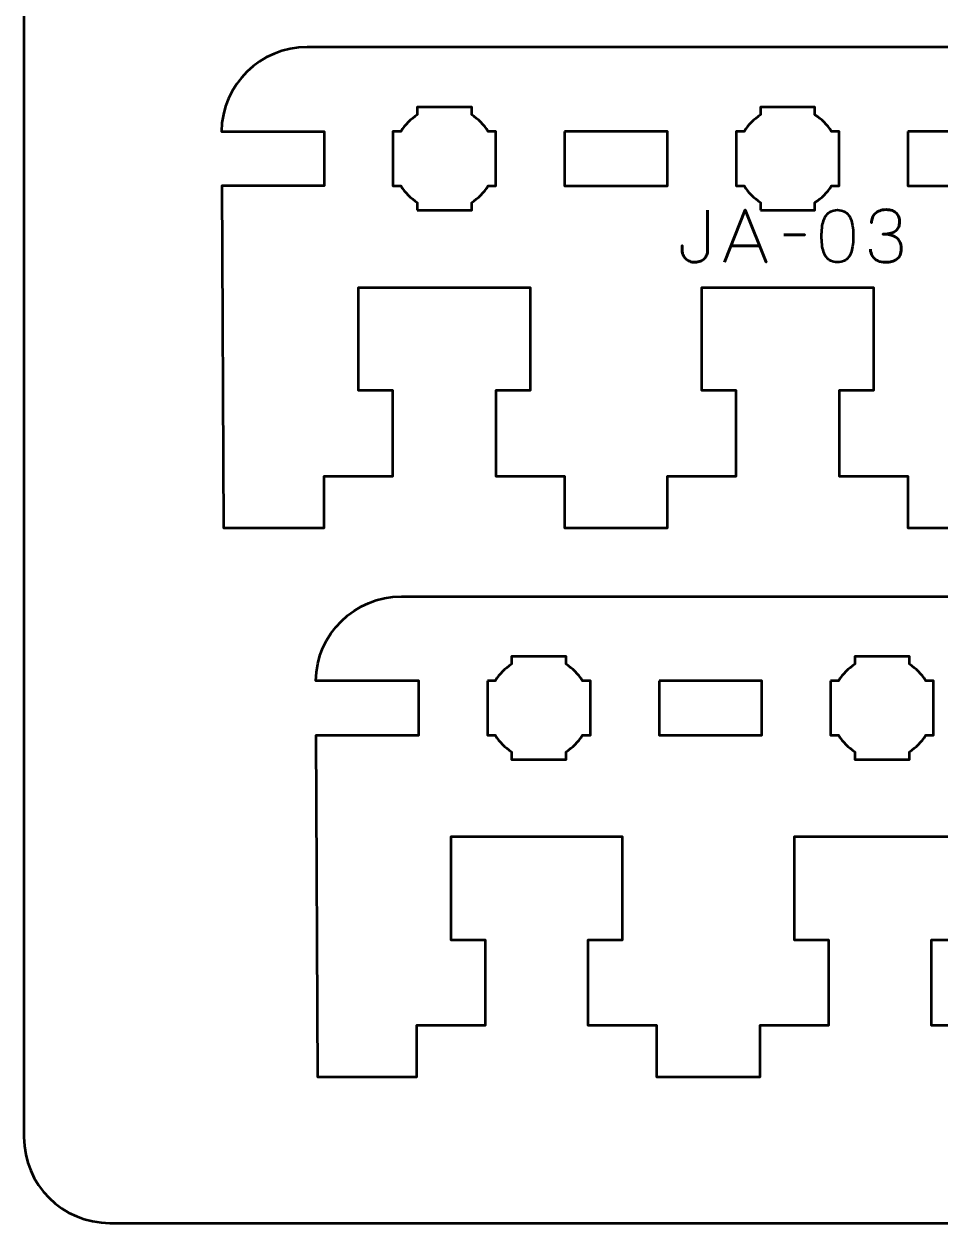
# Model space of a CAD drawing. Header units: centimetres. Extents: x -21 to 0, y -29.7 to 0.
# Drawn here: x -21 to -15.66, y -29.7 to -22.72 of the extents above; entities that cross this region are included whole.
import ezdxf

# ---------------------------------------------------------------- set-up
doc = ezdxf.new("R2010")
doc.units = ezdxf.units.CM
doc.header["$MEASUREMENT"] = 0
doc.layers.add('Layer 1', color=7, linetype='Continuous')

msp = doc.modelspace()

# ---------------------------------------------------------------- linework, layer by layer
at = {"layer": 'Layer 1', "color": 1, "lineweight": 53}
msp.add_open_spline([(-21.00003, -29.19995), (-21.00003, -29.19995), (-21.00003, -3.49992), (-21.00003, -3.49992), (-21.00003, -3.49992), (-21.00003, -3.41709), (-20.93286, -3.34992), (-20.85003, -3.34992), (-20.85003, -3.34992), (-20.7672, -3.34992), (-20.70003, -3.28275), (-20.70003, -3.19992), (-20.70003, -3.19992), (-20.70003, -3.11709), (-20.7672, -3.04992), (-20.85003, -3.04992), (-20.85003, -3.04992), (-20.93286, -3.04992), (-21.00003, -2.98275), (-21.00003, -2.89992), (-21.00003, -2.89992), (-21.00003, -2.81709), (-20.93286, -2.74992), (-20.85003, -2.74992), (-20.85003, -2.74992), (-20.7672, -2.74992), (-20.70003, -2.68275), (-20.70003, -2.59992), (-20.70003, -2.59992), (-20.70003, -2.51709), (-20.7672, -2.44992), (-20.85003, -2.44992), (-20.85003, -2.44992), (-20.93286, -2.44992), (-21.00003, -2.38275), (-21.00003, -2.29992), (-21.00003, -2.29992), (-21.00003, -2.21709), (-20.93286, -2.14992), (-20.85003, -2.14992), (-20.85003, -2.14992), (-20.7672, -2.14992), (-20.70003, -2.08275), (-20.70003, -1.99992), (-20.70003, -1.99992), (-20.70003, -1.91709), (-20.7672, -1.84992), (-20.85003, -1.84992), (-20.85003, -1.84992), (-20.93286, -1.84992), (-21.00003, -1.78275), (-21.00003, -1.69992), (-21.00003, -1.69992), (-21.00003, -1.61709), (-20.93286, -1.54992), (-20.85003, -1.54992), (-20.85003, -1.54992), (-20.7672, -1.54992), (-20.70003, -1.48275), (-20.70003, -1.39992), (-20.70003, -1.39992), (-20.70003, -1.31709), (-20.7672, -1.24992), (-20.85003, -1.24992), (-20.85003, -1.24992), (-20.93286, -1.24992), (-21.00003, -1.18275), (-21.00003, -1.09992), (-21.00003, -1.09992), (-21.00003, -1.09992), (-21.00003, -0.49992), (-21.00003, -0.49992), (-21.00003, -0.49992), (-21.00003, -0.22295), (-20.77694, 0.00004), (-20.49994, 0.00004), (-20.49994, 0.00004), (-20.49994, 0.00004), (-0.50008, 0.00004), (-0.50008, 0.00004), (-0.50008, 0.00004), (-0.22294, 0.00004), (0.00002, -0.22295), (0.00002, -0.49992), (0.00002, -0.49992), (0.00002, -0.49992), (0.00002, -29.19995), (0.00002, -29.19995), (0.00002, -29.19995), (0.00002, -29.47695), (-0.22294, -29.70004), (-0.50008, -29.70004), (-0.50008, -29.70004), (-0.50008, -29.70004), (-20.49994, -29.70004), (-20.49994, -29.70004), (-20.49994, -29.70004), (-20.77694, -29.70004), (-21.00003, -29.47695), (-21.00003, -29.19995)], degree=3, knots=[0, 0, 0, 0, 0.04, 0.04, 0.04, 0.04, 0.08, 0.08, 0.08, 0.08, 0.12, 0.12, 0.12, 0.12, 0.16, 0.16, 0.16, 0.16, 0.2, 0.2, 0.2, 0.2, 0.24, 0.24, 0.24, 0.24, 0.28, 0.28, 0.28, 0.28, 0.32, 0.32, 0.32, 0.32, 0.36, 0.36, 0.36, 0.36, 0.4, 0.4, 0.4, 0.4, 0.44, 0.44, 0.44, 0.44, 0.48, 0.48, 0.48, 0.48, 0.52, 0.52, 0.52, 0.52, 0.56, 0.56, 0.56, 0.56, 0.6, 0.6, 0.6, 0.6, 0.64, 0.64, 0.64, 0.64, 0.68, 0.68, 0.68, 0.68, 0.72, 0.72, 0.72, 0.72, 0.76, 0.76, 0.76, 0.76, 0.8, 0.8, 0.8, 0.8, 0.84, 0.84, 0.84, 0.84, 0.88, 0.88, 0.88, 0.88, 0.92, 0.92, 0.92, 0.92, 0.96, 0.96, 0.96, 0.96, 1, 1, 1, 1], dxfattribs=at)
at = {"layer": 'Layer 1', "lineweight": 53}
for points, knots in [([(-19.35009, -22.85), (-19.62325, -22.85), (-19.84532, -23.0692), (-19.84999, -23.34125), (-19.84999, -23.34125), (-19.84999, -23.34125), (-19.25009, -23.34125), (-19.25009, -23.34125), (-19.25009, -23.34125), (-19.25009, -23.34125), (-19.25009, -23.65875), (-19.25009, -23.65875), (-19.25009, -23.65875), (-19.25009, -23.65875), (-19.84817, -23.65875), (-19.84817, -23.65875), (-19.84817, -23.65875), (-19.84817, -23.65875), (-19.83759, -25.65), (-19.83759, -25.65), (-19.83759, -25.65), (-19.83759, -25.65), (-19.25009, -25.65), (-19.25009, -25.65), (-19.25009, -25.65), (-19.25009, -25.65), (-19.25009, -25.35), (-19.25009, -25.35), (-19.25009, -25.35), (-19.25009, -25.35), (-18.85008, -25.35), (-18.85008, -25.35), (-18.85008, -25.35), (-18.85008, -25.35), (-18.85008, -24.85), (-18.85008, -24.85), (-18.85008, -24.85), (-18.85008, -24.85), (-19.05008, -24.84999), (-19.05008, -24.84999), (-19.05008, -24.84999), (-19.05008, -24.84999), (-19.05008, -24.25), (-19.05008, -24.25), (-19.05008, -24.25), (-18.66675, -24.25), (-18.4334, -24.25), (-18.05007, -24.25), (-18.05007, -24.25), (-18.05007, -24.25), (-18.05007, -24.84999), (-18.05007, -24.84999), (-18.05007, -24.84999), (-18.05007, -24.84999), (-18.25007, -24.85), (-18.25007, -24.85), (-18.25007, -24.85), (-18.25007, -24.85), (-18.25007, -25.35001), (-18.25007, -25.35001), (-18.25007, -25.35001), (-18.25007, -25.35001), (-17.85006, -25.35), (-17.85006, -25.35), (-17.85006, -25.35), (-17.85006, -25.35), (-17.85006, -25.65), (-17.85006, -25.65), (-17.85006, -25.65), (-17.85006, -25.65), (-17.25006, -25.65), (-17.25006, -25.65), (-17.25006, -25.65), (-17.25006, -25.65), (-17.25006, -25.35), (-17.25006, -25.35), (-17.25006, -25.35), (-17.25006, -25.35), (-16.85005, -25.35), (-16.85005, -25.35), (-16.85005, -25.35), (-16.85005, -25.35), (-16.85005, -24.85), (-16.85005, -24.85), (-16.85005, -24.85), (-16.85005, -24.85), (-17.05005, -24.84999), (-17.05005, -24.84999), (-17.05005, -24.84999), (-17.05005, -24.84999), (-17.05005, -24.25), (-17.05005, -24.25), (-17.05005, -24.25), (-16.66672, -24.25), (-16.43337, -24.25), (-16.05004, -24.25), (-16.05004, -24.25), (-16.05004, -24.25), (-16.05004, -24.84999), (-16.05004, -24.84999), (-16.05004, -24.84999), (-16.05004, -24.84999), (-16.25004, -24.85), (-16.25004, -24.85), (-16.25004, -24.85), (-16.25004, -24.85), (-16.25004, -25.35001), (-16.25004, -25.35001), (-16.25004, -25.35001), (-16.25004, -25.35001), (-15.85003, -25.35), (-15.85003, -25.35), (-15.85003, -25.35), (-15.85003, -25.35), (-15.85003, -25.65), (-15.85003, -25.65), (-15.85003, -25.65), (-15.85003, -25.65), (-15.25003, -25.65), (-15.25003, -25.65), (-15.25003, -25.65), (-15.25003, -25.65), (-15.25003, -25.35), (-15.25003, -25.35), (-15.25003, -25.35), (-15.25003, -25.35), (-14.85002, -25.35), (-14.85002, -25.35), (-14.85002, -25.35), (-14.85002, -25.35), (-14.85002, -24.85), (-14.85002, -24.85), (-14.85002, -24.85), (-14.85002, -24.85), (-15.05002, -24.84999), (-15.05002, -24.84999), (-15.05002, -24.84999), (-15.05002, -24.84999), (-15.05002, -24.25), (-15.05002, -24.25), (-15.05002, -24.25), (-14.66669, -24.25), (-14.43334, -24.25), (-14.05001, -24.25), (-14.05001, -24.25), (-14.05001, -24.25), (-14.05001, -24.84999), (-14.05001, -24.84999), (-14.05001, -24.84999), (-14.05001, -24.84999), (-14.25001, -24.85), (-14.25001, -24.85), (-14.25001, -24.85), (-14.25001, -24.85), (-14.25001, -25.35001), (-14.25001, -25.35001), (-14.25001, -25.35001), (-14.25001, -25.35001), (-13.85, -25.35), (-13.85, -25.35), (-13.85, -25.35), (-13.85, -25.35), (-13.85, -25.65), (-13.85, -25.65), (-13.85, -25.65), (-13.85, -25.65), (-13.24999, -25.65), (-13.24999, -25.65), (-13.24999, -25.65), (-13.24999, -25.65), (-13.24999, -25.35), (-13.24999, -25.35), (-13.24999, -25.35), (-13.24999, -25.35), (-13.24999, -25.35001), (-13.24999, -25.35001), (-13.24999, -25.35001), (-13.24999, -25.35001), (-13.24999, -23.65875), (-13.24999, -23.65875), (-13.24999, -23.65875), (-13.24999, -23.65875), (-13.85, -23.65875), (-13.85, -23.65875), (-13.85, -23.65875), (-13.85, -23.65875), (-13.85, -23.34125), (-13.85, -23.34125), (-13.85, -23.34125), (-13.85, -23.34125), (-13.2501, -23.34125), (-13.2501, -23.34125), (-13.2501, -23.34125), (-13.25477, -23.0692), (-13.47684, -22.85), (-13.75, -22.85)], [0, 0, 0, 0, 0.0204082, 0.0204082, 0.0204082, 0.0204082, 0.0408163, 0.0408163, 0.0408163, 0.0408163, 0.0612245, 0.0612245, 0.0612245, 0.0612245, 0.0816327, 0.0816327, 0.0816327, 0.0816327, 0.1020408, 0.1020408, 0.1020408, 0.1020408, 0.122449, 0.122449, 0.122449, 0.122449, 0.1428571, 0.1428571, 0.1428571, 0.1428571, 0.1632653, 0.1632653, 0.1632653, 0.1632653, 0.1836735, 0.1836735, 0.1836735, 0.1836735, 0.2040816, 0.2040816, 0.2040816, 0.2040816, 0.2244898, 0.2244898, 0.2244898, 0.2244898, 0.244898, 0.244898, 0.244898, 0.244898, 0.2653061, 0.2653061, 0.2653061, 0.2653061, 0.2857143, 0.2857143, 0.2857143, 0.2857143, 0.3061224, 0.3061224, 0.3061224, 0.3061224, 0.3265306, 0.3265306, 0.3265306, 0.3265306, 0.3469388, 0.3469388, 0.3469388, 0.3469388, 0.3673469, 0.3673469, 0.3673469, 0.3673469, 0.3877551, 0.3877551, 0.3877551, 0.3877551, 0.4081633, 0.4081633, 0.4081633, 0.4081633, 0.4285714, 0.4285714, 0.4285714, 0.4285714, 0.4489796, 0.4489796, 0.4489796, 0.4489796, 0.4693878, 0.4693878, 0.4693878, 0.4693878, 0.4897959, 0.4897959, 0.4897959, 0.4897959, 0.5102041, 0.5102041, 0.5102041, 0.5102041, 0.5306122, 0.5306122, 0.5306122, 0.5306122, 0.5510204, 0.5510204, 0.5510204, 0.5510204, 0.5714286, 0.5714286, 0.5714286, 0.5714286, 0.5918367, 0.5918367, 0.5918367, 0.5918367, 0.6122449, 0.6122449, 0.6122449, 0.6122449, 0.6326531, 0.6326531, 0.6326531, 0.6326531, 0.6530612, 0.6530612, 0.6530612, 0.6530612, 0.6734694, 0.6734694, 0.6734694, 0.6734694, 0.6938776, 0.6938776, 0.6938776, 0.6938776, 0.7142857, 0.7142857, 0.7142857, 0.7142857, 0.7346939, 0.7346939, 0.7346939, 0.7346939, 0.755102, 0.755102, 0.755102, 0.755102, 0.7755102, 0.7755102, 0.7755102, 0.7755102, 0.7959184, 0.7959184, 0.7959184, 0.7959184, 0.8163265, 0.8163265, 0.8163265, 0.8163265, 0.8367347, 0.8367347, 0.8367347, 0.8367347, 0.8571429, 0.8571429, 0.8571429, 0.8571429, 0.877551, 0.877551, 0.877551, 0.877551, 0.8979592, 0.8979592, 0.8979592, 0.8979592, 0.9183673, 0.9183673, 0.9183673, 0.9183673, 0.9387755, 0.9387755, 0.9387755, 0.9387755, 0.9591837, 0.9591837, 0.9591837, 0.9591837, 0.9795918, 0.9795918, 0.9795918, 0.9795918, 1, 1, 1, 1]), ([(-18.70883, -23.8), (-18.70883, -23.8), (-18.70883, -23.75456), (-18.70883, -23.75456), (-18.70883, -23.75456), (-18.74759, -23.73033), (-18.78041, -23.6975), (-18.80464, -23.65875), (-18.80464, -23.65875), (-18.80464, -23.65875), (-18.85008, -23.65875), (-18.85008, -23.65875), (-18.85008, -23.65875), (-18.85008, -23.65875), (-18.85008, -23.5), (-18.85008, -23.5), (-18.85008, -23.5), (-18.85008, -23.5), (-18.85008, -23.34125), (-18.85008, -23.34125), (-18.85008, -23.34125), (-18.85008, -23.34125), (-18.80464, -23.34125), (-18.80464, -23.34125), (-18.80464, -23.34125), (-18.78041, -23.3025), (-18.74759, -23.26967), (-18.70883, -23.24544), (-18.70883, -23.24544), (-18.70883, -23.24544), (-18.70883, -23.2), (-18.70883, -23.2), (-18.70883, -23.2), (-18.70883, -23.2), (-18.55008, -23.2), (-18.55008, -23.2), (-18.55008, -23.2), (-18.55008, -23.2), (-18.39132, -23.2), (-18.39132, -23.2), (-18.39132, -23.2), (-18.39132, -23.2), (-18.39132, -23.24544), (-18.39132, -23.24544), (-18.39132, -23.24544), (-18.35256, -23.26967), (-18.31974, -23.3025), (-18.29551, -23.34125), (-18.29551, -23.34125), (-18.29551, -23.34125), (-18.25007, -23.34125), (-18.25007, -23.34125), (-18.25007, -23.34125), (-18.25007, -23.34125), (-18.25007, -23.5), (-18.25007, -23.5), (-18.25007, -23.5), (-18.25007, -23.5), (-18.25007, -23.65875), (-18.25007, -23.65875), (-18.25007, -23.65875), (-18.25007, -23.65875), (-18.29551, -23.65875), (-18.29551, -23.65875), (-18.29551, -23.65875), (-18.31974, -23.6975), (-18.35256, -23.73033), (-18.39132, -23.75456), (-18.39132, -23.75456), (-18.39132, -23.75456), (-18.39132, -23.8), (-18.39132, -23.8), (-18.39132, -23.8), (-18.39132, -23.8), (-18.55008, -23.8), (-18.55008, -23.8), (-18.55008, -23.8), (-18.55008, -23.8), (-18.70883, -23.8), (-18.70883, -23.8)], [0, 0, 0, 0, 0.05, 0.05, 0.05, 0.05, 0.1, 0.1, 0.1, 0.1, 0.15, 0.15, 0.15, 0.15, 0.2, 0.2, 0.2, 0.2, 0.25, 0.25, 0.25, 0.25, 0.3, 0.3, 0.3, 0.3, 0.35, 0.35, 0.35, 0.35, 0.4, 0.4, 0.4, 0.4, 0.45, 0.45, 0.45, 0.45, 0.5, 0.5, 0.5, 0.5, 0.55, 0.55, 0.55, 0.55, 0.6, 0.6, 0.6, 0.6, 0.65, 0.65, 0.65, 0.65, 0.7, 0.7, 0.7, 0.7, 0.75, 0.75, 0.75, 0.75, 0.8, 0.8, 0.8, 0.8, 0.85, 0.85, 0.85, 0.85, 0.9, 0.9, 0.9, 0.9, 0.95, 0.95, 0.95, 0.95, 1, 1, 1, 1]), ([(-16.7088, -23.8), (-16.7088, -23.8), (-16.7088, -23.75456), (-16.7088, -23.75456), (-16.7088, -23.75456), (-16.74756, -23.73033), (-16.78038, -23.6975), (-16.80461, -23.65875), (-16.80461, -23.65875), (-16.80461, -23.65875), (-16.85005, -23.65875), (-16.85005, -23.65875), (-16.85005, -23.65875), (-16.85005, -23.65875), (-16.85005, -23.5), (-16.85005, -23.5), (-16.85005, -23.5), (-16.85005, -23.5), (-16.85005, -23.34125), (-16.85005, -23.34125), (-16.85005, -23.34125), (-16.85005, -23.34125), (-16.80461, -23.34125), (-16.80461, -23.34125), (-16.80461, -23.34125), (-16.78038, -23.3025), (-16.74756, -23.26967), (-16.7088, -23.24544), (-16.7088, -23.24544), (-16.7088, -23.24544), (-16.7088, -23.2), (-16.7088, -23.2), (-16.7088, -23.2), (-16.7088, -23.2), (-16.55004, -23.2), (-16.55004, -23.2), (-16.55004, -23.2), (-16.55004, -23.2), (-16.39129, -23.2), (-16.39129, -23.2), (-16.39129, -23.2), (-16.39129, -23.2), (-16.39129, -23.24544), (-16.39129, -23.24544), (-16.39129, -23.24544), (-16.35253, -23.26967), (-16.31971, -23.3025), (-16.29548, -23.34125), (-16.29548, -23.34125), (-16.29548, -23.34125), (-16.25004, -23.34125), (-16.25004, -23.34125), (-16.25004, -23.34125), (-16.25004, -23.34125), (-16.25004, -23.5), (-16.25004, -23.5), (-16.25004, -23.5), (-16.25004, -23.5), (-16.25004, -23.65875), (-16.25004, -23.65875), (-16.25004, -23.65875), (-16.25004, -23.65875), (-16.29548, -23.65875), (-16.29548, -23.65875), (-16.29548, -23.65875), (-16.31971, -23.6975), (-16.35253, -23.73033), (-16.39129, -23.75456), (-16.39129, -23.75456), (-16.39129, -23.75456), (-16.39129, -23.8), (-16.39129, -23.8), (-16.39129, -23.8), (-16.39129, -23.8), (-16.55004, -23.8), (-16.55004, -23.8), (-16.55004, -23.8), (-16.55004, -23.8), (-16.7088, -23.8), (-16.7088, -23.8)], [0, 0, 0, 0, 0.05, 0.05, 0.05, 0.05, 0.1, 0.1, 0.1, 0.1, 0.15, 0.15, 0.15, 0.15, 0.2, 0.2, 0.2, 0.2, 0.25, 0.25, 0.25, 0.25, 0.3, 0.3, 0.3, 0.3, 0.35, 0.35, 0.35, 0.35, 0.4, 0.4, 0.4, 0.4, 0.45, 0.45, 0.45, 0.45, 0.5, 0.5, 0.5, 0.5, 0.55, 0.55, 0.55, 0.55, 0.6, 0.6, 0.6, 0.6, 0.65, 0.65, 0.65, 0.65, 0.7, 0.7, 0.7, 0.7, 0.75, 0.75, 0.75, 0.75, 0.8, 0.8, 0.8, 0.8, 0.85, 0.85, 0.85, 0.85, 0.9, 0.9, 0.9, 0.9, 0.95, 0.95, 0.95, 0.95, 1, 1, 1, 1]), ([(-17.85006, -23.34125), (-17.85006, -23.34125), (-17.25006, -23.34125), (-17.25006, -23.34125), (-17.25006, -23.34125), (-17.25006, -23.34125), (-17.25006, -23.65875), (-17.25006, -23.65875), (-17.25006, -23.65875), (-17.25006, -23.65875), (-17.85006, -23.65875), (-17.85006, -23.65875), (-17.85006, -23.65875), (-17.85006, -23.65875), (-17.85006, -23.34125), (-17.85006, -23.34125)], [0, 0, 0, 0, 0.25, 0.25, 0.25, 0.25, 0.5, 0.5, 0.5, 0.5, 0.75, 0.75, 0.75, 0.75, 1, 1, 1, 1]), ([(-15.85003, -23.34125), (-15.85003, -23.34125), (-15.25003, -23.34125), (-15.25003, -23.34125), (-15.25003, -23.34125), (-15.25003, -23.34125), (-15.25003, -23.65875), (-15.25003, -23.65875), (-15.25003, -23.65875), (-15.25003, -23.65875), (-15.85003, -23.65875), (-15.85003, -23.65875), (-15.85003, -23.65875), (-15.85003, -23.65875), (-15.85003, -23.34125), (-15.85003, -23.34125)], [0, 0, 0, 0, 0.25, 0.25, 0.25, 0.25, 0.5, 0.5, 0.5, 0.5, 0.75, 0.75, 0.75, 0.75, 1, 1, 1, 1]), ([(-11.20006, -26.05), (-10.9269, -26.05), (-10.70484, -26.2692), (-10.70017, -26.54125), (-10.70017, -26.54125), (-10.70017, -26.54125), (-11.30006, -26.54125), (-11.30006, -26.54125), (-11.30006, -26.54125), (-11.30006, -26.54125), (-11.30006, -26.85875), (-11.30006, -26.85875), (-11.30006, -26.85875), (-11.30006, -26.85875), (-10.70006, -26.85875), (-10.70006, -26.85875), (-10.70006, -26.85875), (-10.70006, -26.85875), (-10.70006, -28.55001), (-10.70006, -28.55001), (-10.70006, -28.55001), (-10.70006, -28.55001), (-10.70006, -28.55), (-10.70006, -28.55), (-10.70006, -28.55), (-10.70006, -28.55), (-10.70006, -28.85), (-10.70006, -28.85), (-10.70006, -28.85), (-10.70006, -28.85), (-11.31256, -28.85), (-11.31256, -28.85), (-11.31256, -28.85), (-11.31256, -28.85), (-11.31256, -28.55), (-11.31256, -28.55), (-11.31256, -28.55), (-12.23025, -28.55001), (-10.90314, -28.54999), (-11.71256, -28.55001), (-11.71256, -28.55001), (-11.71256, -28.55001), (-11.71256, -28.05), (-11.71256, -28.05), (-11.71256, -28.05), (-11.71256, -28.05), (-11.51256, -28.04999), (-11.51256, -28.04999), (-11.51256, -28.04999), (-11.51256, -28.04999), (-11.51256, -27.45), (-11.51256, -27.45), (-11.51256, -27.45), (-11.89589, -27.45), (-12.12923, -27.45), (-12.51256, -27.45), (-12.51256, -27.45), (-12.51256, -27.45), (-12.51256, -28.04999), (-12.51256, -28.04999), (-12.51256, -28.04999), (-12.51256, -28.04999), (-12.31256, -28.05), (-12.31256, -28.05), (-12.31256, -28.05), (-12.31256, -28.05), (-12.31256, -28.55), (-12.31256, -28.55), (-12.31256, -28.55), (-12.31256, -28.55), (-12.71256, -28.55), (-12.71256, -28.55), (-12.71256, -28.55), (-12.71256, -28.55), (-12.71256, -28.85), (-12.71256, -28.85), (-12.71256, -28.85), (-12.71256, -28.85), (-13.31256, -28.85), (-13.31256, -28.85), (-13.31256, -28.85), (-13.31256, -28.85), (-13.31256, -28.55), (-13.31256, -28.55), (-13.31256, -28.55), (-13.31256, -28.55), (-13.71256, -28.55), (-13.71256, -28.55), (-13.71256, -28.55), (-13.71256, -28.55), (-13.71256, -28.05), (-13.71256, -28.05), (-13.71256, -28.05), (-13.71256, -28.05), (-13.51256, -28.04999), (-13.51256, -28.04999), (-13.51256, -28.04999), (-13.51256, -28.04999), (-13.51256, -27.45), (-13.51256, -27.45), (-13.51256, -27.45), (-13.89589, -27.45), (-14.12923, -27.45), (-14.51256, -27.45), (-14.51256, -27.45), (-14.51256, -27.45), (-14.51256, -28.04999), (-14.51256, -28.04999), (-14.51256, -28.04999), (-14.51256, -28.04999), (-14.31256, -28.05), (-14.31256, -28.05), (-14.31256, -28.05), (-14.31256, -28.05), (-14.31256, -28.55001), (-14.31256, -28.55001), (-14.31256, -28.55001), (-14.31256, -28.55001), (-14.71256, -28.55), (-14.71256, -28.55), (-14.71256, -28.55), (-14.71256, -28.55), (-14.71256, -28.85), (-14.71256, -28.85), (-14.71256, -28.85), (-14.71256, -28.85), (-15.31256, -28.85), (-15.31256, -28.85), (-15.31256, -28.85), (-15.31256, -28.85), (-15.31256, -28.55), (-15.31256, -28.55), (-15.31256, -28.55), (-15.31256, -28.55), (-15.71256, -28.55), (-15.71256, -28.55), (-15.71256, -28.55), (-15.71256, -28.55), (-15.71256, -28.05), (-15.71256, -28.05), (-15.71256, -28.05), (-15.71256, -28.05), (-15.51256, -28.04999), (-15.51256, -28.04999), (-15.51256, -28.04999), (-15.51256, -28.04999), (-15.51256, -27.45), (-15.51256, -27.45), (-15.51256, -27.45), (-15.89589, -27.45), (-16.12923, -27.45), (-16.51256, -27.45), (-16.51256, -27.45), (-16.51256, -27.45), (-16.51256, -28.04999), (-16.51256, -28.04999), (-16.51256, -28.04999), (-16.51256, -28.04999), (-16.31256, -28.05), (-16.31256, -28.05), (-16.31256, -28.05), (-16.31256, -28.05), (-16.31256, -28.55001), (-16.31256, -28.55001), (-16.31256, -28.55001), (-16.31256, -28.55001), (-16.71256, -28.55), (-16.71256, -28.55), (-16.71256, -28.55), (-16.71256, -28.55), (-16.71256, -28.85), (-16.71256, -28.85), (-16.71256, -28.85), (-16.71256, -28.85), (-17.31256, -28.85), (-17.31256, -28.85), (-17.31256, -28.85), (-17.31256, -28.85), (-17.31256, -28.55), (-17.31256, -28.55), (-17.31256, -28.55), (-17.31256, -28.55), (-17.71256, -28.55), (-17.71256, -28.55), (-17.71256, -28.55), (-17.71256, -28.55), (-17.71256, -28.05), (-17.71256, -28.05), (-17.71256, -28.05), (-17.71256, -28.05), (-17.51256, -28.04999), (-17.51256, -28.04999), (-17.51256, -28.04999), (-17.51256, -28.04999), (-17.51256, -27.45), (-17.51256, -27.45), (-17.51256, -27.45), (-17.89589, -27.45), (-18.12923, -27.45), (-18.51256, -27.45), (-18.51256, -27.45), (-18.51256, -27.45), (-18.51256, -28.04999), (-18.51256, -28.04999), (-18.51256, -28.04999), (-18.51256, -28.04999), (-18.31256, -28.05), (-18.31256, -28.05), (-18.31256, -28.05), (-18.31256, -28.05), (-18.31256, -28.55001), (-18.31256, -28.55001), (-18.31256, -28.55001), (-18.31256, -28.55001), (-18.71256, -28.55), (-18.71256, -28.55), (-18.71256, -28.55), (-18.71256, -28.55), (-18.71256, -28.85), (-18.71256, -28.85), (-18.71256, -28.85), (-18.71256, -28.85), (-19.28756, -28.85), (-19.28756, -28.85), (-19.28756, -28.85), (-19.28756, -28.85), (-19.29813, -26.85875), (-19.29813, -26.85875), (-19.29813, -26.85875), (-19.29813, -26.85875), (-18.70006, -26.85875), (-18.70006, -26.85875), (-18.70006, -26.85875), (-18.70006, -26.85875), (-18.70006, -26.54125), (-18.70006, -26.54125), (-18.70006, -26.54125), (-18.70006, -26.54125), (-19.29995, -26.54125), (-19.29995, -26.54125), (-19.29995, -26.54125), (-19.29528, -26.2692), (-19.07322, -26.05), (-18.80006, -26.05)], [0, 0, 0, 0, 0.0163934, 0.0163934, 0.0163934, 0.0163934, 0.0327869, 0.0327869, 0.0327869, 0.0327869, 0.0491803, 0.0491803, 0.0491803, 0.0491803, 0.0655738, 0.0655738, 0.0655738, 0.0655738, 0.0819672, 0.0819672, 0.0819672, 0.0819672, 0.0983607, 0.0983607, 0.0983607, 0.0983607, 0.1147541, 0.1147541, 0.1147541, 0.1147541, 0.1311475, 0.1311475, 0.1311475, 0.1311475, 0.147541, 0.147541, 0.147541, 0.147541, 0.1639344, 0.1639344, 0.1639344, 0.1639344, 0.1803279, 0.1803279, 0.1803279, 0.1803279, 0.1967213, 0.1967213, 0.1967213, 0.1967213, 0.2131148, 0.2131148, 0.2131148, 0.2131148, 0.2295082, 0.2295082, 0.2295082, 0.2295082, 0.2459016, 0.2459016, 0.2459016, 0.2459016, 0.2622951, 0.2622951, 0.2622951, 0.2622951, 0.2786885, 0.2786885, 0.2786885, 0.2786885, 0.295082, 0.295082, 0.295082, 0.295082, 0.3114754, 0.3114754, 0.3114754, 0.3114754, 0.3278689, 0.3278689, 0.3278689, 0.3278689, 0.3442623, 0.3442623, 0.3442623, 0.3442623, 0.3606557, 0.3606557, 0.3606557, 0.3606557, 0.3770492, 0.3770492, 0.3770492, 0.3770492, 0.3934426, 0.3934426, 0.3934426, 0.3934426, 0.4098361, 0.4098361, 0.4098361, 0.4098361, 0.4262295, 0.4262295, 0.4262295, 0.4262295, 0.442623, 0.442623, 0.442623, 0.442623, 0.4590164, 0.4590164, 0.4590164, 0.4590164, 0.4754098, 0.4754098, 0.4754098, 0.4754098, 0.4918033, 0.4918033, 0.4918033, 0.4918033, 0.5081967, 0.5081967, 0.5081967, 0.5081967, 0.5245902, 0.5245902, 0.5245902, 0.5245902, 0.5409836, 0.5409836, 0.5409836, 0.5409836, 0.557377, 0.557377, 0.557377, 0.557377, 0.5737705, 0.5737705, 0.5737705, 0.5737705, 0.5901639, 0.5901639, 0.5901639, 0.5901639, 0.6065574, 0.6065574, 0.6065574, 0.6065574, 0.6229508, 0.6229508, 0.6229508, 0.6229508, 0.6393443, 0.6393443, 0.6393443, 0.6393443, 0.6557377, 0.6557377, 0.6557377, 0.6557377, 0.6721311, 0.6721311, 0.6721311, 0.6721311, 0.6885246, 0.6885246, 0.6885246, 0.6885246, 0.704918, 0.704918, 0.704918, 0.704918, 0.7213115, 0.7213115, 0.7213115, 0.7213115, 0.7377049, 0.7377049, 0.7377049, 0.7377049, 0.7540984, 0.7540984, 0.7540984, 0.7540984, 0.7704918, 0.7704918, 0.7704918, 0.7704918, 0.7868852, 0.7868852, 0.7868852, 0.7868852, 0.8032787, 0.8032787, 0.8032787, 0.8032787, 0.8196721, 0.8196721, 0.8196721, 0.8196721, 0.8360656, 0.8360656, 0.8360656, 0.8360656, 0.852459, 0.852459, 0.852459, 0.852459, 0.8688525, 0.8688525, 0.8688525, 0.8688525, 0.8852459, 0.8852459, 0.8852459, 0.8852459, 0.9016393, 0.9016393, 0.9016393, 0.9016393, 0.9180328, 0.9180328, 0.9180328, 0.9180328, 0.9344262, 0.9344262, 0.9344262, 0.9344262, 0.9508197, 0.9508197, 0.9508197, 0.9508197, 0.9672131, 0.9672131, 0.9672131, 0.9672131, 0.9836066, 0.9836066, 0.9836066, 0.9836066, 1, 1, 1, 1]), ([(-18.30006, -26.54125), (-18.30006, -26.54125), (-18.25462, -26.54125), (-18.25462, -26.54125), (-18.25462, -26.54125), (-18.23039, -26.50249), (-18.19756, -26.46967), (-18.15881, -26.44544), (-18.15881, -26.44544), (-18.15881, -26.44544), (-18.15881, -26.4), (-18.15881, -26.4), (-18.15881, -26.4), (-18.15881, -26.4), (-18.00006, -26.4), (-18.00006, -26.4), (-18.00006, -26.4), (-18.00006, -26.4), (-17.84131, -26.4), (-17.84131, -26.4), (-17.84131, -26.4), (-17.84131, -26.4), (-17.84131, -26.44544), (-17.84131, -26.44544), (-17.84131, -26.44544), (-17.80256, -26.46967), (-17.76973, -26.50249), (-17.7455, -26.54125), (-17.7455, -26.54125), (-17.7455, -26.54125), (-17.70006, -26.54125), (-17.70006, -26.54125), (-17.70006, -26.54125), (-17.70006, -26.54125), (-17.70006, -26.7), (-17.70006, -26.7), (-17.70006, -26.7), (-17.70006, -26.7), (-17.70006, -26.85875), (-17.70006, -26.85875), (-17.70006, -26.85875), (-17.70006, -26.85875), (-17.7455, -26.85875), (-17.7455, -26.85875), (-17.7455, -26.85875), (-17.76973, -26.89751), (-17.80256, -26.93033), (-17.84131, -26.95456), (-17.84131, -26.95456), (-17.84131, -26.95456), (-17.84131, -27), (-17.84131, -27), (-17.84131, -27), (-17.84131, -27), (-18.00006, -27), (-18.00006, -27), (-18.00006, -27), (-18.00006, -27), (-18.15881, -27), (-18.15881, -27), (-18.15881, -27), (-18.15881, -27), (-18.15881, -26.95456), (-18.15881, -26.95456), (-18.15881, -26.95456), (-18.19756, -26.93033), (-18.23039, -26.89751), (-18.25462, -26.85875), (-18.25462, -26.85875), (-18.25462, -26.85875), (-18.30006, -26.85875), (-18.30006, -26.85875), (-18.30006, -26.85875), (-18.30006, -26.85875), (-18.30006, -26.7), (-18.30006, -26.7), (-18.30006, -26.7), (-18.30006, -26.7), (-18.30006, -26.54125), (-18.30006, -26.54125)], [0, 0, 0, 0, 0.05, 0.05, 0.05, 0.05, 0.1, 0.1, 0.1, 0.1, 0.15, 0.15, 0.15, 0.15, 0.2, 0.2, 0.2, 0.2, 0.25, 0.25, 0.25, 0.25, 0.3, 0.3, 0.3, 0.3, 0.35, 0.35, 0.35, 0.35, 0.4, 0.4, 0.4, 0.4, 0.45, 0.45, 0.45, 0.45, 0.5, 0.5, 0.5, 0.5, 0.55, 0.55, 0.55, 0.55, 0.6, 0.6, 0.6, 0.6, 0.65, 0.65, 0.65, 0.65, 0.7, 0.7, 0.7, 0.7, 0.75, 0.75, 0.75, 0.75, 0.8, 0.8, 0.8, 0.8, 0.85, 0.85, 0.85, 0.85, 0.9, 0.9, 0.9, 0.9, 0.95, 0.95, 0.95, 0.95, 1, 1, 1, 1]), ([(-16.30006, -26.54125), (-16.30006, -26.54125), (-16.25462, -26.54125), (-16.25462, -26.54125), (-16.25462, -26.54125), (-16.23039, -26.50249), (-16.19756, -26.46967), (-16.15881, -26.44544), (-16.15881, -26.44544), (-16.15881, -26.44544), (-16.15881, -26.4), (-16.15881, -26.4), (-16.15881, -26.4), (-16.15881, -26.4), (-16.00006, -26.4), (-16.00006, -26.4), (-16.00006, -26.4), (-16.00006, -26.4), (-15.84131, -26.4), (-15.84131, -26.4), (-15.84131, -26.4), (-15.84131, -26.4), (-15.84131, -26.44544), (-15.84131, -26.44544), (-15.84131, -26.44544), (-15.80256, -26.46967), (-15.76973, -26.50249), (-15.7455, -26.54125), (-15.7455, -26.54125), (-15.7455, -26.54125), (-15.70006, -26.54125), (-15.70006, -26.54125), (-15.70006, -26.54125), (-15.70006, -26.54125), (-15.70006, -26.7), (-15.70006, -26.7), (-15.70006, -26.7), (-15.70006, -26.7), (-15.70006, -26.85875), (-15.70006, -26.85875), (-15.70006, -26.85875), (-15.70006, -26.85875), (-15.7455, -26.85875), (-15.7455, -26.85875), (-15.7455, -26.85875), (-15.76973, -26.89751), (-15.80256, -26.93033), (-15.84131, -26.95456), (-15.84131, -26.95456), (-15.84131, -26.95456), (-15.84131, -27), (-15.84131, -27), (-15.84131, -27), (-15.84131, -27), (-16.00006, -27), (-16.00006, -27), (-16.00006, -27), (-16.00006, -27), (-16.15881, -27), (-16.15881, -27), (-16.15881, -27), (-16.15881, -27), (-16.15881, -26.95456), (-16.15881, -26.95456), (-16.15881, -26.95456), (-16.19756, -26.93033), (-16.23039, -26.89751), (-16.25462, -26.85875), (-16.25462, -26.85875), (-16.25462, -26.85875), (-16.30006, -26.85875), (-16.30006, -26.85875), (-16.30006, -26.85875), (-16.30006, -26.85875), (-16.30006, -26.7), (-16.30006, -26.7), (-16.30006, -26.7), (-16.30006, -26.7), (-16.30006, -26.54125), (-16.30006, -26.54125)], [0, 0, 0, 0, 0.05, 0.05, 0.05, 0.05, 0.1, 0.1, 0.1, 0.1, 0.15, 0.15, 0.15, 0.15, 0.2, 0.2, 0.2, 0.2, 0.25, 0.25, 0.25, 0.25, 0.3, 0.3, 0.3, 0.3, 0.35, 0.35, 0.35, 0.35, 0.4, 0.4, 0.4, 0.4, 0.45, 0.45, 0.45, 0.45, 0.5, 0.5, 0.5, 0.5, 0.55, 0.55, 0.55, 0.55, 0.6, 0.6, 0.6, 0.6, 0.65, 0.65, 0.65, 0.65, 0.7, 0.7, 0.7, 0.7, 0.75, 0.75, 0.75, 0.75, 0.8, 0.8, 0.8, 0.8, 0.85, 0.85, 0.85, 0.85, 0.9, 0.9, 0.9, 0.9, 0.95, 0.95, 0.95, 0.95, 1, 1, 1, 1]), ([(-17.30006, -26.54125), (-17.30006, -26.54125), (-16.70006, -26.54125), (-16.70006, -26.54125), (-16.70006, -26.54125), (-16.70006, -26.54125), (-16.70006, -26.85875), (-16.70006, -26.85875), (-16.70006, -26.85875), (-16.70006, -26.85875), (-17.30006, -26.85875), (-17.30006, -26.85875), (-17.30006, -26.85875), (-17.30006, -26.85875), (-17.30006, -26.54125), (-17.30006, -26.54125)], [0, 0, 0, 0, 0.25, 0.25, 0.25, 0.25, 0.5, 0.5, 0.5, 0.5, 0.75, 0.75, 0.75, 0.75, 1, 1, 1, 1])]:
    msp.add_open_spline(points, degree=3, knots=knots, dxfattribs=at)
at = {"layer": 'Layer 1', "color": 3, "lineweight": 53}
for points in [[(-13.75, -22.85), (-13.75, -22.85), (-19.35009, -22.85), (-19.35009, -22.85)], [(-18.80006, -26.05), (-18.80006, -26.05), (-11.20006, -26.05), (-11.20006, -26.05)]]:
    msp.add_open_spline(points, degree=3, dxfattribs=at)
at = {"layer": 'Layer 1', "color": 5, "lineweight": 53}
for points, knots in [([(-17.01677, -23.80035), (-17.01677, -23.80035), (-17.01719, -24.03742), (-17.01719, -24.03742), (-17.01719, -24.03742), (-17.01719, -24.04511), (-17.01882, -24.05287), (-17.02192, -24.06056), (-17.02192, -24.06056), (-17.0251, -24.06832), (-17.02975, -24.07538), (-17.03589, -24.08187), (-17.03589, -24.08187), (-17.0421, -24.08829), (-17.04965, -24.09351), (-17.05861, -24.09739), (-17.05861, -24.09739), (-17.06764, -24.10134), (-17.07794, -24.10332), (-17.08958, -24.10346), (-17.08958, -24.10346), (-17.10123, -24.10346), (-17.11174, -24.10155), (-17.12105, -24.09781), (-17.12105, -24.09781), (-17.13037, -24.094), (-17.13834, -24.08892), (-17.1449, -24.0825), (-17.1449, -24.0825), (-17.15153, -24.07608), (-17.15654, -24.06903), (-17.16007, -24.06119), (-17.16007, -24.06119), (-17.1636, -24.05336), (-17.16536, -24.04546), (-17.16536, -24.03742), (-17.16536, -24.03742), (-17.16536, -24.03742), (-17.16536, -24.00609), (-17.16536, -24.00609), (-17.16536, -24.00609), (-17.16536, -24.00609), (-17.16536, -24.03742), (-17.16536, -24.03742), (-17.16536, -24.03742), (-17.16536, -24.04546), (-17.1636, -24.05336), (-17.16007, -24.06119), (-17.16007, -24.06119), (-17.15654, -24.06903), (-17.15153, -24.07608), (-17.1449, -24.0825), (-17.1449, -24.0825), (-17.13834, -24.08892), (-17.13037, -24.094), (-17.12105, -24.09781), (-17.12105, -24.09781), (-17.11174, -24.10155), (-17.10123, -24.10346), (-17.08958, -24.10346), (-17.08958, -24.10346), (-17.07794, -24.10332), (-17.06764, -24.10134), (-17.05861, -24.09739), (-17.05861, -24.09739), (-17.04965, -24.09351), (-17.0421, -24.08829), (-17.03589, -24.08187), (-17.03589, -24.08187), (-17.02975, -24.07538), (-17.0251, -24.06832), (-17.02192, -24.06056), (-17.02192, -24.06056), (-17.01882, -24.05287), (-17.01719, -24.04511), (-17.01719, -24.03742), (-17.01719, -24.03742), (-17.01719, -24.03742), (-17.01677, -23.80035), (-17.01677, -23.80035)], [0, 0, 0, 0, 0.05, 0.05, 0.05, 0.05, 0.1, 0.1, 0.1, 0.1, 0.15, 0.15, 0.15, 0.15, 0.2, 0.2, 0.2, 0.2, 0.25, 0.25, 0.25, 0.25, 0.3, 0.3, 0.3, 0.3, 0.35, 0.35, 0.35, 0.35, 0.4, 0.4, 0.4, 0.4, 0.45, 0.45, 0.45, 0.45, 0.5, 0.5, 0.5, 0.5, 0.55, 0.55, 0.55, 0.55, 0.6, 0.6, 0.6, 0.6, 0.65, 0.65, 0.65, 0.65, 0.7, 0.7, 0.7, 0.7, 0.75, 0.75, 0.75, 0.75, 0.8, 0.8, 0.8, 0.8, 0.85, 0.85, 0.85, 0.85, 0.9, 0.9, 0.9, 0.9, 0.95, 0.95, 0.95, 0.95, 1, 1, 1, 1]), ([(-16.91856, -24.10388), (-16.91856, -24.10388), (-16.79749, -23.79866), (-16.79749, -23.79866), (-16.79749, -23.79866), (-16.79749, -23.79866), (-16.67599, -24.10388), (-16.67599, -24.10388), (-16.67599, -24.10388), (-16.67599, -24.10388), (-16.79749, -23.79866), (-16.79749, -23.79866), (-16.79749, -23.79866), (-16.79749, -23.79866), (-16.91856, -24.10388), (-16.91856, -24.10388)], [0, 0, 0, 0, 0.25, 0.25, 0.25, 0.25, 0.5, 0.5, 0.5, 0.5, 0.75, 0.75, 0.75, 0.75, 1, 1, 1, 1]), ([(-16.26027, -24.10388), (-16.24546, -24.10381), (-16.23269, -24.1012), (-16.22203, -24.09612), (-16.22203, -24.09612), (-16.21145, -24.09104), (-16.20263, -24.08377), (-16.19558, -24.07453), (-16.19558, -24.07453), (-16.18859, -24.06522), (-16.18309, -24.05421), (-16.179, -24.04151), (-16.179, -24.04151), (-16.17497, -24.02881), (-16.17208, -24.01491), (-16.17046, -23.99967), (-16.17046, -23.99967), (-16.16876, -23.98443), (-16.16792, -23.96841), (-16.16799, -23.95148), (-16.16799, -23.95148), (-16.16792, -23.93462), (-16.16876, -23.9186), (-16.17046, -23.90343), (-16.17046, -23.90343), (-16.17208, -23.88826), (-16.17497, -23.87429), (-16.179, -23.86159), (-16.179, -23.86159), (-16.18309, -23.84896), (-16.18859, -23.83796), (-16.19558, -23.82857), (-16.19558, -23.82857), (-16.20263, -23.81926), (-16.21145, -23.81199), (-16.22203, -23.80691), (-16.22203, -23.80691), (-16.23269, -23.80176), (-16.24546, -23.79915), (-16.26027, -23.79908), (-16.26027, -23.79908), (-16.27509, -23.79915), (-16.28786, -23.80176), (-16.29852, -23.80691), (-16.29852, -23.80691), (-16.3091, -23.81199), (-16.31792, -23.81926), (-16.32497, -23.82857), (-16.32497, -23.82857), (-16.33196, -23.83796), (-16.33746, -23.84896), (-16.34155, -23.86159), (-16.34155, -23.86159), (-16.34558, -23.87429), (-16.34847, -23.88826), (-16.35009, -23.90343), (-16.35009, -23.90343), (-16.35178, -23.9186), (-16.35263, -23.93462), (-16.35256, -23.95148), (-16.35256, -23.95148), (-16.35263, -23.96841), (-16.35178, -23.98443), (-16.35009, -23.99967), (-16.35009, -23.99967), (-16.34847, -24.01491), (-16.34558, -24.02881), (-16.34155, -24.04151), (-16.34155, -24.04151), (-16.33746, -24.05421), (-16.33196, -24.06522), (-16.32497, -24.07453), (-16.32497, -24.07453), (-16.31792, -24.08377), (-16.3091, -24.09104), (-16.29852, -24.09612), (-16.29852, -24.09612), (-16.28786, -24.1012), (-16.27509, -24.10381), (-16.26027, -24.10388)], [0, 0, 0, 0, 0.05, 0.05, 0.05, 0.05, 0.1, 0.1, 0.1, 0.1, 0.15, 0.15, 0.15, 0.15, 0.2, 0.2, 0.2, 0.2, 0.25, 0.25, 0.25, 0.25, 0.3, 0.3, 0.3, 0.3, 0.35, 0.35, 0.35, 0.35, 0.4, 0.4, 0.4, 0.4, 0.45, 0.45, 0.45, 0.45, 0.5, 0.5, 0.5, 0.5, 0.55, 0.55, 0.55, 0.55, 0.6, 0.6, 0.6, 0.6, 0.65, 0.65, 0.65, 0.65, 0.7, 0.7, 0.7, 0.7, 0.75, 0.75, 0.75, 0.75, 0.8, 0.8, 0.8, 0.8, 0.85, 0.85, 0.85, 0.85, 0.9, 0.9, 0.9, 0.9, 0.95, 0.95, 0.95, 0.95, 1, 1, 1, 1]), ([(-16.26027, -24.10388), (-16.24546, -24.10381), (-16.23269, -24.1012), (-16.22203, -24.09612), (-16.22203, -24.09612), (-16.21145, -24.09104), (-16.20263, -24.08377), (-16.19558, -24.07453), (-16.19558, -24.07453), (-16.18859, -24.06522), (-16.18309, -24.05421), (-16.179, -24.04151), (-16.179, -24.04151), (-16.17497, -24.02881), (-16.17208, -24.01491), (-16.17046, -23.99967), (-16.17046, -23.99967), (-16.16876, -23.98443), (-16.16792, -23.96841), (-16.16799, -23.95148), (-16.16799, -23.95148), (-16.16792, -23.93462), (-16.16876, -23.9186), (-16.17046, -23.90343), (-16.17046, -23.90343), (-16.17208, -23.88826), (-16.17497, -23.87429), (-16.179, -23.86159), (-16.179, -23.86159), (-16.18309, -23.84896), (-16.18859, -23.83796), (-16.19558, -23.82857), (-16.19558, -23.82857), (-16.20263, -23.81926), (-16.21145, -23.81199), (-16.22203, -23.80691), (-16.22203, -23.80691), (-16.23269, -23.80176), (-16.24546, -23.79915), (-16.26027, -23.79908), (-16.26027, -23.79908), (-16.27509, -23.79915), (-16.28786, -23.80176), (-16.29852, -23.80691), (-16.29852, -23.80691), (-16.3091, -23.81199), (-16.31792, -23.81926), (-16.32497, -23.82857), (-16.32497, -23.82857), (-16.33196, -23.83796), (-16.33746, -23.84896), (-16.34155, -23.86159), (-16.34155, -23.86159), (-16.34558, -23.87429), (-16.34847, -23.88826), (-16.35009, -23.90343), (-16.35009, -23.90343), (-16.35178, -23.9186), (-16.35263, -23.93462), (-16.35256, -23.95148), (-16.35256, -23.95148), (-16.35263, -23.96841), (-16.35178, -23.98443), (-16.35009, -23.99967), (-16.35009, -23.99967), (-16.34847, -24.01491), (-16.34558, -24.02881), (-16.34155, -24.04151), (-16.34155, -24.04151), (-16.33746, -24.05421), (-16.33196, -24.06522), (-16.32497, -24.07453), (-16.32497, -24.07453), (-16.31792, -24.08377), (-16.3091, -24.09104), (-16.29852, -24.09612), (-16.29852, -24.09612), (-16.28786, -24.1012), (-16.27509, -24.10381), (-16.26027, -24.10388)], [0, 0, 0, 0, 0.05, 0.05, 0.05, 0.05, 0.1, 0.1, 0.1, 0.1, 0.15, 0.15, 0.15, 0.15, 0.2, 0.2, 0.2, 0.2, 0.25, 0.25, 0.25, 0.25, 0.3, 0.3, 0.3, 0.3, 0.35, 0.35, 0.35, 0.35, 0.4, 0.4, 0.4, 0.4, 0.45, 0.45, 0.45, 0.45, 0.5, 0.5, 0.5, 0.5, 0.55, 0.55, 0.55, 0.55, 0.6, 0.6, 0.6, 0.6, 0.65, 0.65, 0.65, 0.65, 0.7, 0.7, 0.7, 0.7, 0.75, 0.75, 0.75, 0.75, 0.8, 0.8, 0.8, 0.8, 0.85, 0.85, 0.85, 0.85, 0.9, 0.9, 0.9, 0.9, 0.95, 0.95, 0.95, 0.95, 1, 1, 1, 1]), ([(-16.06765, -24.02726), (-16.06758, -24.0425), (-16.06405, -24.05576), (-16.05707, -24.06726), (-16.05707, -24.06726), (-16.05008, -24.07869), (-16.04013, -24.08765), (-16.02715, -24.09407), (-16.02715, -24.09407), (-16.01417, -24.10049), (-15.99858, -24.10374), (-15.98044, -24.10388), (-15.98044, -24.10388), (-15.96683, -24.10388), (-15.95448, -24.10247), (-15.94326, -24.09951), (-15.94326, -24.09951), (-15.93211, -24.09654), (-15.92252, -24.09196), (-15.9144, -24.08568), (-15.9144, -24.08568), (-15.90629, -24.0794), (-15.90008, -24.07128), (-15.89564, -24.06141), (-15.89564, -24.06141), (-15.89126, -24.05146), (-15.88908, -24.03953), (-15.88901, -24.02556), (-15.88901, -24.02556), (-15.88893, -24.00694), (-15.89274, -23.9912), (-15.90029, -23.97843), (-15.90029, -23.97843), (-15.90784, -23.96566), (-15.91956, -23.95607), (-15.93529, -23.94951), (-15.93529, -23.94951), (-15.95102, -23.94294), (-15.9712, -23.93963), (-15.99568, -23.93963), (-15.99568, -23.93963), (-15.97741, -23.9397), (-15.9621, -23.93801), (-15.94961, -23.93455), (-15.94961, -23.93455), (-15.93719, -23.93109), (-15.92725, -23.92622), (-15.91977, -23.91987), (-15.91977, -23.91987), (-15.91229, -23.91359), (-15.90686, -23.90611), (-15.90361, -23.89751), (-15.90361, -23.89751), (-15.90029, -23.88897), (-15.89867, -23.87959), (-15.89874, -23.86936), (-15.89874, -23.86936), (-15.89867, -23.85912), (-15.90008, -23.84967), (-15.9029, -23.84092), (-15.9029, -23.84092), (-15.90566, -23.83217), (-15.91017, -23.82448), (-15.91631, -23.81792), (-15.91631, -23.81792), (-15.92245, -23.81136), (-15.93056, -23.80621), (-15.94051, -23.80254), (-15.94051, -23.80254), (-15.95053, -23.79887), (-15.96274, -23.79704), (-15.97706, -23.79697), (-15.97706, -23.79697), (-15.99131, -23.79704), (-16.0038, -23.79915), (-16.01438, -23.80325), (-16.01438, -23.80325), (-16.02504, -23.80734), (-16.03378, -23.81291), (-16.04084, -23.82004), (-16.04084, -23.82004), (-16.04782, -23.82716), (-16.05305, -23.83528), (-16.0565, -23.84445), (-16.0565, -23.84445), (-16.06003, -23.85362), (-16.06172, -23.86336), (-16.06172, -23.87359), (-16.06172, -23.87359), (-16.06172, -23.86336), (-16.06003, -23.85362), (-16.0565, -23.84445), (-16.0565, -23.84445), (-16.05305, -23.83528), (-16.04782, -23.82716), (-16.04084, -23.82004), (-16.04084, -23.82004), (-16.03378, -23.81291), (-16.02504, -23.80734), (-16.01438, -23.80325), (-16.01438, -23.80325), (-16.0038, -23.79915), (-15.99131, -23.79704), (-15.97706, -23.79697), (-15.97706, -23.79697), (-15.96274, -23.79704), (-15.95053, -23.79887), (-15.94051, -23.80254), (-15.94051, -23.80254), (-15.93056, -23.80621), (-15.92245, -23.81136), (-15.91631, -23.81792), (-15.91631, -23.81792), (-15.91017, -23.82448), (-15.90566, -23.83217), (-15.9029, -23.84092), (-15.9029, -23.84092), (-15.90008, -23.84967), (-15.89867, -23.85912), (-15.89874, -23.86936), (-15.89874, -23.86936), (-15.89867, -23.87959), (-15.90029, -23.88897), (-15.90361, -23.89751), (-15.90361, -23.89751), (-15.90686, -23.90611), (-15.91229, -23.91359), (-15.91977, -23.91987), (-15.91977, -23.91987), (-15.92725, -23.92622), (-15.93719, -23.93109), (-15.94961, -23.93455), (-15.94961, -23.93455), (-15.9621, -23.93801), (-15.97741, -23.9397), (-15.99568, -23.93963), (-15.99568, -23.93963), (-15.9712, -23.93963), (-15.95102, -23.94294), (-15.93529, -23.94951), (-15.93529, -23.94951), (-15.91956, -23.95607), (-15.90784, -23.96566), (-15.90029, -23.97843), (-15.90029, -23.97843), (-15.89274, -23.9912), (-15.88893, -24.00694), (-15.88901, -24.02556), (-15.88901, -24.02556), (-15.88908, -24.03953), (-15.89126, -24.05146), (-15.89564, -24.06141), (-15.89564, -24.06141), (-15.90008, -24.07128), (-15.90629, -24.0794), (-15.9144, -24.08568), (-15.9144, -24.08568), (-15.92252, -24.09196), (-15.93211, -24.09654), (-15.94326, -24.09951), (-15.94326, -24.09951), (-15.95448, -24.10247), (-15.96683, -24.10388), (-15.98044, -24.10388), (-15.98044, -24.10388), (-15.99858, -24.10374), (-16.01417, -24.10049), (-16.02715, -24.09407), (-16.02715, -24.09407), (-16.04013, -24.08765), (-16.05008, -24.07869), (-16.05707, -24.06726), (-16.05707, -24.06726), (-16.06405, -24.05576), (-16.06758, -24.0425), (-16.06765, -24.02726)], [0, 0, 0, 0, 0.0227273, 0.0227273, 0.0227273, 0.0227273, 0.0454545, 0.0454545, 0.0454545, 0.0454545, 0.0681818, 0.0681818, 0.0681818, 0.0681818, 0.0909091, 0.0909091, 0.0909091, 0.0909091, 0.1136364, 0.1136364, 0.1136364, 0.1136364, 0.1363636, 0.1363636, 0.1363636, 0.1363636, 0.1590909, 0.1590909, 0.1590909, 0.1590909, 0.1818182, 0.1818182, 0.1818182, 0.1818182, 0.2045455, 0.2045455, 0.2045455, 0.2045455, 0.2272727, 0.2272727, 0.2272727, 0.2272727, 0.25, 0.25, 0.25, 0.25, 0.2727273, 0.2727273, 0.2727273, 0.2727273, 0.2954545, 0.2954545, 0.2954545, 0.2954545, 0.3181818, 0.3181818, 0.3181818, 0.3181818, 0.3409091, 0.3409091, 0.3409091, 0.3409091, 0.3636364, 0.3636364, 0.3636364, 0.3636364, 0.3863636, 0.3863636, 0.3863636, 0.3863636, 0.4090909, 0.4090909, 0.4090909, 0.4090909, 0.4318182, 0.4318182, 0.4318182, 0.4318182, 0.4545455, 0.4545455, 0.4545455, 0.4545455, 0.4772727, 0.4772727, 0.4772727, 0.4772727, 0.5, 0.5, 0.5, 0.5, 0.5227273, 0.5227273, 0.5227273, 0.5227273, 0.5454545, 0.5454545, 0.5454545, 0.5454545, 0.5681818, 0.5681818, 0.5681818, 0.5681818, 0.5909091, 0.5909091, 0.5909091, 0.5909091, 0.6136364, 0.6136364, 0.6136364, 0.6136364, 0.6363636, 0.6363636, 0.6363636, 0.6363636, 0.6590909, 0.6590909, 0.6590909, 0.6590909, 0.6818182, 0.6818182, 0.6818182, 0.6818182, 0.7045455, 0.7045455, 0.7045455, 0.7045455, 0.7272727, 0.7272727, 0.7272727, 0.7272727, 0.75, 0.75, 0.75, 0.75, 0.7727273, 0.7727273, 0.7727273, 0.7727273, 0.7954545, 0.7954545, 0.7954545, 0.7954545, 0.8181818, 0.8181818, 0.8181818, 0.8181818, 0.8409091, 0.8409091, 0.8409091, 0.8409091, 0.8636364, 0.8636364, 0.8636364, 0.8636364, 0.8863636, 0.8863636, 0.8863636, 0.8863636, 0.9090909, 0.9090909, 0.9090909, 0.9090909, 0.9318182, 0.9318182, 0.9318182, 0.9318182, 0.9545455, 0.9545455, 0.9545455, 0.9545455, 0.9772727, 0.9772727, 0.9772727, 0.9772727, 1, 1, 1, 1]), ([(-16.57269, -23.94428), (-16.57269, -23.94428), (-16.4495, -23.94428), (-16.4495, -23.94428), (-16.4495, -23.94428), (-16.4495, -23.94428), (-16.57269, -23.94428), (-16.57269, -23.94428)], [0, 0, 0, 0, 0.5, 0.5, 0.5, 0.5, 1, 1, 1, 1]), ([(-16.88046, -24.00778), (-16.88046, -24.00778), (-16.71452, -24.00778), (-16.71452, -24.00778), (-16.71452, -24.00778), (-16.71452, -24.00778), (-16.88046, -24.00778), (-16.88046, -24.00778)], [0, 0, 0, 0, 0.5, 0.5, 0.5, 0.5, 1, 1, 1, 1])]:
    msp.add_open_spline(points, degree=3, knots=knots, dxfattribs=at)

doc.saveas('drawing.dxf')
